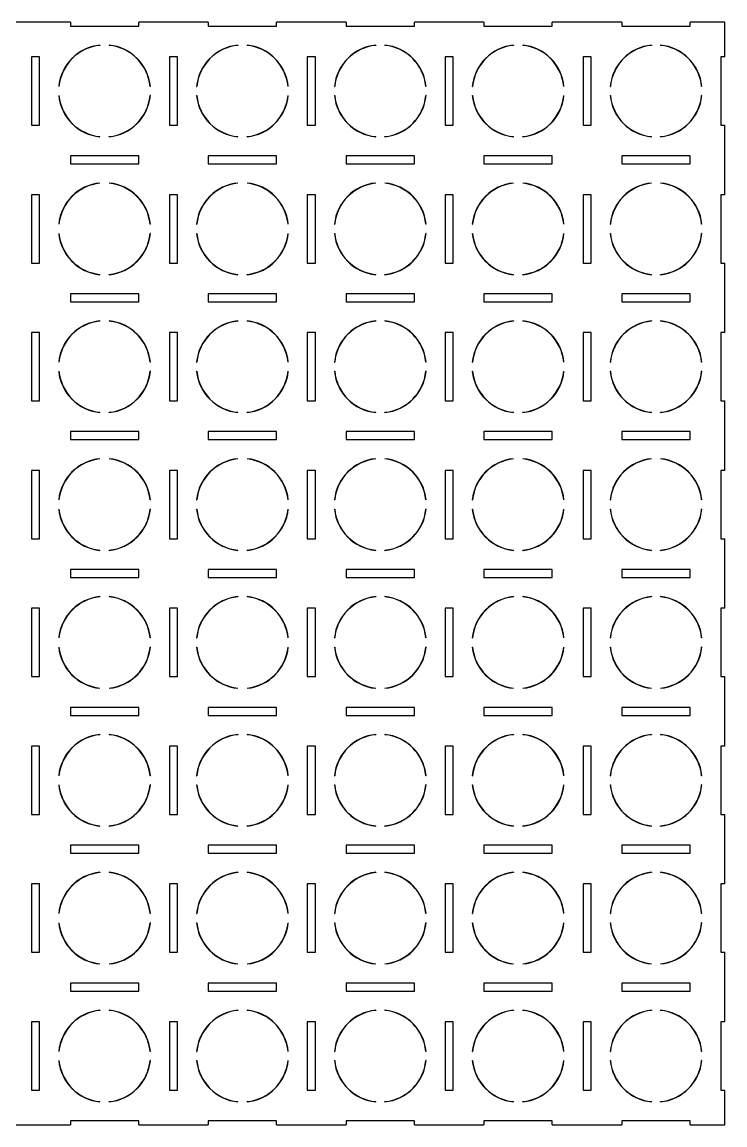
# Model space of a CAD drawing. Extents: x 0 to 300, y 0 to 240.
# Drawn here: x 147.1 to 300, y 0 to 240 of the extents above; entities that cross this region are included whole.
import ezdxf

# ---------------------------------------------------------------- set-up
doc = ezdxf.new("R2010")
doc.units = 0
doc.layers.add('Shape2DView', color=7, linetype='CONTINUOUS')

msp = doc.modelspace()

# ---------------------------------------------------------------- linework, layer by layer
at = {"layer": 'Shape2DView'}
for p, q in [((157.562, 240), (142.437, 240)), ((157.562, 240), (157.562, 239.125)), ((187.562, 240), (172.437, 240)), ((172.437, 239.125), (172.437, 240)), ((187.562, 240), (187.562, 239.125)), ((217.562, 240), (202.437, 240)), ((202.437, 239.125), (202.437, 240)), ((217.562, 240), (217.562, 239.125)), ((247.562, 240), (232.437, 240)), ((232.437, 239.125), (232.437, 240)), ((247.562, 240), (247.562, 239.125)), ((277.562, 240), (262.437, 240)), ((262.437, 239.125), (262.437, 240)), ((277.562, 240), (277.562, 239.125)), ((300, 240), (292.437, 240)), ((292.437, 239.125), (292.437, 240)), ((300, 232.438), (300, 240)), ((157.562, 239.125), (172.437, 239.125)), ((187.562, 239.125), (202.437, 239.125)), ((217.562, 239.125), (232.437, 239.125)), ((247.563, 239.125), (262.437, 239.125)), ((277.562, 239.125), (292.437, 239.125)), ((164, 234.975), (164, 234.925)), ((166, 234.975), (166, 234.925)), ((194, 234.975), (194, 234.925)), ((196, 234.975), (196, 234.925)), ((224, 234.975), (224, 234.925)), ((226, 234.975), (226, 234.925)), ((254, 234.975), (254, 234.925)), ((256, 234.975), (256, 234.925)), ((284, 234.975), (284, 234.925)), ((286, 234.975), (286, 234.925)), ((150.875, 232.438), (149.125, 232.438)), ((149.125, 232.438), (149.125, 217.563)), ((150.875, 217.562), (150.875, 232.437)), ((180.875, 232.438), (179.125, 232.438)), ((179.125, 232.438), (179.125, 217.563)), ((180.875, 217.562), (180.875, 232.437)), ((210.875, 232.438), (209.125, 232.438)), ((209.125, 232.438), (209.125, 217.563)), ((210.875, 217.562), (210.875, 232.437)), ((240.875, 232.438), (239.125, 232.438)), ((239.125, 232.438), (239.125, 217.563)), ((240.875, 217.562), (240.875, 232.437)), ((270.875, 232.438), (269.125, 232.438)), ((269.125, 232.438), (269.125, 217.563)), ((270.875, 217.562), (270.875, 232.437)), ((299.125, 232.438), (299.125, 217.563)), ((300, 232.438), (299.125, 232.438)), ((155.025, 226), (155.075, 226)), ((174.975, 226), (174.925, 226)), ((185.025, 226), (185.075, 226)), ((204.975, 226), (204.925, 226)), ((215.025, 226), (215.075, 226)), ((234.975, 226), (234.925, 226)), ((245.025, 226), (245.075, 226)), ((264.975, 226), (264.925, 226)), ((275.025, 226), (275.075, 226)), ((294.975, 226), (294.925, 226)), ((155.025, 224), (155.075, 224)), ((174.975, 224), (174.925, 224)), ((185.025, 224), (185.075, 224)), ((204.975, 224), (204.925, 224)), ((215.025, 224), (215.075, 224)), ((234.975, 224), (234.925, 224)), ((245.025, 224), (245.075, 224)), ((264.975, 224), (264.925, 224)), ((275.025, 224), (275.075, 224)), ((294.975, 224), (294.925, 224)), ((149.125, 217.562), (150.875, 217.562)), ((179.125, 217.562), (180.875, 217.562)), ((209.125, 217.562), (210.875, 217.562)), ((239.125, 217.562), (240.875, 217.562)), ((269.125, 217.562), (270.875, 217.562)), ((299.125, 217.563), (300, 217.563)), ((300, 202.438), (300, 217.563)), ((164, 215.025), (164, 215.075)), ((166, 215.025), (166, 215.075)), ((194, 215.025), (194, 215.075)), ((196, 215.025), (196, 215.075)), ((224, 215.025), (224, 215.075)), ((226, 215.025), (226, 215.075)), ((254, 215.025), (254, 215.075)), ((256, 215.025), (256, 215.075)), ((284, 215.025), (284, 215.075)), ((286, 215.025), (286, 215.075)), ((157.562, 210.875), (157.562, 209.125)), ((157.562, 209.125), (172.437, 209.125)), ((172.438, 210.875), (157.563, 210.875)), ((172.438, 209.125), (172.438, 210.875)), ((187.562, 210.875), (187.562, 209.125)), ((187.562, 209.125), (202.437, 209.125)), ((202.438, 210.875), (187.563, 210.875)), ((202.438, 209.125), (202.438, 210.875)), ((217.562, 210.875), (217.562, 209.125)), ((217.562, 209.125), (232.437, 209.125)), ((232.438, 210.875), (217.563, 210.875)), ((232.438, 209.125), (232.438, 210.875)), ((247.562, 210.875), (247.562, 209.125)), ((262.438, 210.875), (247.563, 210.875)), ((247.563, 209.125), (262.437, 209.125)), ((262.438, 209.125), (262.438, 210.875)), ((277.562, 210.875), (277.562, 209.125)), ((277.562, 209.125), (292.437, 209.125)), ((292.438, 210.875), (277.563, 210.875)), ((292.438, 209.125), (292.438, 210.875)), ((164, 204.975), (164, 204.925)), ((166, 204.975), (166, 204.925)), ((194, 204.975), (194, 204.925)), ((196, 204.975), (196, 204.925)), ((224, 204.975), (224, 204.925)), ((226, 204.975), (226, 204.925)), ((254, 204.975), (254, 204.925)), ((256, 204.975), (256, 204.925)), ((284, 204.975), (284, 204.925)), ((286, 204.975), (286, 204.925)), ((150.875, 202.438), (149.125, 202.438)), ((149.125, 202.438), (149.125, 187.563)), ((150.875, 187.562), (150.875, 202.437)), ((180.875, 202.438), (179.125, 202.438)), ((179.125, 202.438), (179.125, 187.563)), ((180.875, 187.562), (180.875, 202.437)), ((210.875, 202.438), (209.125, 202.438)), ((209.125, 202.438), (209.125, 187.563)), ((210.875, 187.562), (210.875, 202.437)), ((240.875, 202.438), (239.125, 202.438)), ((239.125, 202.438), (239.125, 187.563)), ((240.875, 187.562), (240.875, 202.437)), ((270.875, 202.438), (269.125, 202.438)), ((269.125, 202.438), (269.125, 187.563)), ((270.875, 187.562), (270.875, 202.437)), ((299.125, 202.438), (299.125, 187.563)), ((300, 202.438), (299.125, 202.438)), ((155.025, 196), (155.075, 196)), ((174.975, 196), (174.925, 196)), ((185.025, 196), (185.075, 196)), ((204.975, 196), (204.925, 196)), ((215.025, 196), (215.075, 196)), ((234.975, 196), (234.925, 196)), ((245.025, 196), (245.075, 196)), ((264.975, 196), (264.925, 196)), ((275.025, 196), (275.075, 196)), ((294.975, 196), (294.925, 196)), ((155.025, 194), (155.075, 194)), ((174.975, 194), (174.925, 194)), ((185.025, 194), (185.075, 194)), ((204.975, 194), (204.925, 194)), ((215.025, 194), (215.075, 194)), ((234.975, 194), (234.925, 194)), ((245.025, 194), (245.075, 194)), ((264.975, 194), (264.925, 194)), ((275.025, 194), (275.075, 194)), ((294.975, 194), (294.925, 194)), ((149.125, 187.562), (150.875, 187.562)), ((179.125, 187.562), (180.875, 187.562)), ((209.125, 187.562), (210.875, 187.562)), ((239.125, 187.562), (240.875, 187.562)), ((269.125, 187.562), (270.875, 187.562)), ((299.125, 187.563), (300, 187.563)), ((300, 172.438), (300, 187.563)), ((164, 185.025), (164, 185.075)), ((166, 185.025), (166, 185.075)), ((194, 185.025), (194, 185.075)), ((196, 185.025), (196, 185.075)), ((224, 185.025), (224, 185.075)), ((226, 185.025), (226, 185.075)), ((254, 185.025), (254, 185.075)), ((256, 185.025), (256, 185.075)), ((284, 185.025), (284, 185.075)), ((286, 185.025), (286, 185.075)), ((157.562, 180.875), (157.562, 179.125)), ((172.438, 180.875), (157.563, 180.875)), ((172.438, 179.125), (172.438, 180.875)), ((187.562, 180.875), (187.562, 179.125)), ((202.438, 180.875), (187.563, 180.875)), ((202.438, 179.125), (202.438, 180.875)), ((217.562, 180.875), (217.562, 179.125)), ((232.438, 180.875), (217.563, 180.875)), ((232.438, 179.125), (232.438, 180.875)), ((247.562, 180.875), (247.562, 179.125)), ((262.438, 180.875), (247.563, 180.875)), ((262.438, 179.125), (262.438, 180.875)), ((277.562, 180.875), (277.562, 179.125)), ((292.438, 180.875), (277.563, 180.875)), ((292.438, 179.125), (292.438, 180.875)), ((157.562, 179.125), (172.437, 179.125)), ((187.562, 179.125), (202.437, 179.125)), ((217.562, 179.125), (232.437, 179.125)), ((247.563, 179.125), (262.437, 179.125)), ((277.562, 179.125), (292.437, 179.125)), ((164, 174.975), (164, 174.925)), ((166, 174.975), (166, 174.925)), ((194, 174.975), (194, 174.925)), ((196, 174.975), (196, 174.925)), ((224, 174.975), (224, 174.925)), ((226, 174.975), (226, 174.925)), ((254, 174.975), (254, 174.925)), ((256, 174.975), (256, 174.925)), ((284, 174.975), (284, 174.925)), ((286, 174.975), (286, 174.925)), ((150.875, 172.438), (149.125, 172.438)), ((149.125, 172.438), (149.125, 157.563)), ((150.875, 157.562), (150.875, 172.437)), ((180.875, 172.438), (179.125, 172.438)), ((179.125, 172.438), (179.125, 157.563)), ((180.875, 157.562), (180.875, 172.437)), ((210.875, 172.438), (209.125, 172.438)), ((209.125, 172.438), (209.125, 157.563)), ((210.875, 157.562), (210.875, 172.437)), ((240.875, 172.438), (239.125, 172.438)), ((239.125, 172.438), (239.125, 157.563)), ((240.875, 157.562), (240.875, 172.437)), ((270.875, 172.438), (269.125, 172.438)), ((269.125, 172.438), (269.125, 157.563)), ((270.875, 157.562), (270.875, 172.437)), ((299.125, 172.438), (299.125, 157.563)), ((300, 172.438), (299.125, 172.438)), ((155.025, 166), (155.075, 166)), ((174.975, 166), (174.925, 166)), ((185.025, 166), (185.075, 166)), ((204.975, 166), (204.925, 166)), ((215.025, 166), (215.075, 166)), ((234.975, 166), (234.925, 166)), ((245.025, 166), (245.075, 166)), ((264.975, 166), (264.925, 166)), ((275.025, 166), (275.075, 166)), ((294.975, 166), (294.925, 166)), ((155.025, 164), (155.075, 164)), ((174.975, 164), (174.925, 164)), ((185.025, 164), (185.075, 164)), ((204.975, 164), (204.925, 164)), ((215.025, 164), (215.075, 164)), ((234.975, 164), (234.925, 164)), ((245.025, 164), (245.075, 164)), ((264.975, 164), (264.925, 164)), ((275.025, 164), (275.075, 164)), ((294.975, 164), (294.925, 164)), ((149.125, 157.562), (150.875, 157.562)), ((179.125, 157.562), (180.875, 157.562)), ((209.125, 157.562), (210.875, 157.562)), ((239.125, 157.562), (240.875, 157.562)), ((269.125, 157.562), (270.875, 157.562)), ((299.125, 157.563), (300, 157.563)), ((300, 142.438), (300, 157.563)), ((164, 155.025), (164, 155.075)), ((166, 155.025), (166, 155.075)), ((194, 155.025), (194, 155.075)), ((196, 155.025), (196, 155.075)), ((224, 155.025), (224, 155.075)), ((226, 155.025), (226, 155.075)), ((254, 155.025), (254, 155.075)), ((256, 155.025), (256, 155.075)), ((284, 155.025), (284, 155.075)), ((286, 155.025), (286, 155.075)), ((157.562, 150.875), (157.562, 149.125)), ((157.562, 149.125), (172.437, 149.125)), ((172.438, 150.875), (157.563, 150.875)), ((172.438, 149.125), (172.438, 150.875)), ((187.562, 150.875), (187.562, 149.125)), ((187.562, 149.125), (202.437, 149.125)), ((202.438, 150.875), (187.563, 150.875)), ((202.438, 149.125), (202.438, 150.875)), ((217.562, 150.875), (217.562, 149.125)), ((217.562, 149.125), (232.437, 149.125)), ((232.438, 150.875), (217.563, 150.875)), ((232.438, 149.125), (232.438, 150.875)), ((247.562, 150.875), (247.562, 149.125)), ((262.438, 150.875), (247.563, 150.875)), ((247.563, 149.125), (262.437, 149.125)), ((262.438, 149.125), (262.438, 150.875)), ((277.562, 150.875), (277.562, 149.125)), ((277.562, 149.125), (292.437, 149.125)), ((292.438, 150.875), (277.563, 150.875)), ((292.438, 149.125), (292.438, 150.875)), ((164, 144.975), (164, 144.925)), ((166, 144.975), (166, 144.925)), ((194, 144.975), (194, 144.925)), ((196, 144.975), (196, 144.925)), ((224, 144.975), (224, 144.925)), ((226, 144.975), (226, 144.925)), ((254, 144.975), (254, 144.925)), ((256, 144.975), (256, 144.925)), ((284, 144.975), (284, 144.925)), ((286, 144.975), (286, 144.925)), ((150.875, 142.438), (149.125, 142.438)), ((149.125, 142.438), (149.125, 127.563)), ((150.875, 127.562), (150.875, 142.437)), ((180.875, 142.438), (179.125, 142.438)), ((179.125, 142.438), (179.125, 127.563)), ((180.875, 127.562), (180.875, 142.437)), ((210.875, 142.438), (209.125, 142.438)), ((209.125, 142.438), (209.125, 127.563)), ((210.875, 127.562), (210.875, 142.437)), ((240.875, 142.438), (239.125, 142.438)), ((239.125, 142.438), (239.125, 127.563)), ((240.875, 127.562), (240.875, 142.437)), ((270.875, 142.438), (269.125, 142.438)), ((269.125, 142.438), (269.125, 127.563)), ((270.875, 127.562), (270.875, 142.437)), ((299.125, 142.438), (299.125, 127.563)), ((300, 142.438), (299.125, 142.438)), ((155.025, 136), (155.075, 136)), ((174.975, 136), (174.925, 136)), ((185.025, 136), (185.075, 136)), ((204.975, 136), (204.925, 136)), ((215.025, 136), (215.075, 136)), ((234.975, 136), (234.925, 136)), ((245.025, 136), (245.075, 136)), ((264.975, 136), (264.925, 136)), ((275.025, 136), (275.075, 136)), ((294.975, 136), (294.925, 136)), ((155.025, 134), (155.075, 134)), ((174.975, 134), (174.925, 134)), ((185.025, 134), (185.075, 134)), ((204.975, 134), (204.925, 134)), ((215.025, 134), (215.075, 134)), ((234.975, 134), (234.925, 134)), ((245.025, 134), (245.075, 134)), ((264.975, 134), (264.925, 134)), ((275.025, 134), (275.075, 134)), ((294.975, 134), (294.925, 134)), ((149.125, 127.562), (150.875, 127.562)), ((179.125, 127.562), (180.875, 127.562)), ((209.125, 127.562), (210.875, 127.562)), ((239.125, 127.562), (240.875, 127.562)), ((269.125, 127.562), (270.875, 127.562)), ((299.125, 127.563), (300, 127.563)), ((300, 112.438), (300, 127.563)), ((164, 125.025), (164, 125.075)), ((166, 125.025), (166, 125.075)), ((194, 125.025), (194, 125.075)), ((196, 125.025), (196, 125.075)), ((224, 125.025), (224, 125.075)), ((226, 125.025), (226, 125.075)), ((254, 125.025), (254, 125.075)), ((256, 125.025), (256, 125.075)), ((284, 125.025), (284, 125.075)), ((286, 125.025), (286, 125.075)), ((157.562, 120.875), (157.562, 119.125)), ((172.438, 120.875), (157.563, 120.875)), ((172.438, 119.125), (172.438, 120.875)), ((187.562, 120.875), (187.562, 119.125)), ((202.438, 120.875), (187.563, 120.875)), ((202.438, 119.125), (202.438, 120.875)), ((217.562, 120.875), (217.562, 119.125)), ((232.438, 120.875), (217.563, 120.875)), ((232.438, 119.125), (232.438, 120.875)), ((247.562, 120.875), (247.562, 119.125)), ((262.438, 120.875), (247.563, 120.875)), ((262.438, 119.125), (262.438, 120.875)), ((277.562, 120.875), (277.562, 119.125)), ((292.438, 120.875), (277.563, 120.875)), ((292.438, 119.125), (292.438, 120.875)), ((157.562, 119.125), (172.437, 119.125)), ((187.562, 119.125), (202.437, 119.125)), ((217.562, 119.125), (232.437, 119.125)), ((247.563, 119.125), (262.437, 119.125)), ((277.562, 119.125), (292.437, 119.125)), ((164, 114.975), (164, 114.925)), ((166, 114.975), (166, 114.925)), ((194, 114.975), (194, 114.925)), ((196, 114.975), (196, 114.925)), ((224, 114.975), (224, 114.925)), ((226, 114.975), (226, 114.925)), ((254, 114.975), (254, 114.925)), ((256, 114.975), (256, 114.925)), ((284, 114.975), (284, 114.925)), ((286, 114.975), (286, 114.925)), ((150.875, 112.438), (149.125, 112.438)), ((149.125, 112.438), (149.125, 97.5625)), ((150.875, 97.5625), (150.875, 112.437)), ((180.875, 112.438), (179.125, 112.438)), ((179.125, 112.438), (179.125, 97.5625)), ((180.875, 97.5625), (180.875, 112.437)), ((210.875, 112.438), (209.125, 112.438)), ((209.125, 112.438), (209.125, 97.5625)), ((210.875, 97.5625), (210.875, 112.437)), ((240.875, 112.438), (239.125, 112.438)), ((239.125, 112.438), (239.125, 97.5625)), ((240.875, 97.5625), (240.875, 112.437)), ((270.875, 112.438), (269.125, 112.438)), ((269.125, 112.438), (269.125, 97.5625)), ((270.875, 97.5625), (270.875, 112.437)), ((299.125, 112.438), (299.125, 97.5625)), ((300, 112.438), (299.125, 112.438)), ((155.025, 106), (155.075, 106)), ((174.975, 106), (174.925, 106)), ((185.025, 106), (185.075, 106)), ((204.975, 106), (204.925, 106)), ((215.025, 106), (215.075, 106)), ((234.975, 106), (234.925, 106)), ((245.025, 106), (245.075, 106)), ((264.975, 106), (264.925, 106)), ((275.025, 106), (275.075, 106)), ((294.975, 106), (294.925, 106)), ((155.025, 104), (155.075, 104)), ((174.975, 104), (174.925, 104)), ((185.025, 104), (185.075, 104)), ((204.975, 104), (204.925, 104)), ((215.025, 104), (215.075, 104)), ((234.975, 104), (234.925, 104)), ((245.025, 104), (245.075, 104)), ((264.975, 104), (264.925, 104)), ((275.025, 104), (275.075, 104)), ((294.975, 104), (294.925, 104)), ((149.125, 97.5625), (150.875, 97.5625)), ((179.125, 97.5625), (180.875, 97.5625)), ((209.125, 97.5625), (210.875, 97.5625)), ((239.125, 97.5625), (240.875, 97.5625)), ((269.125, 97.5625), (270.875, 97.5625)), ((299.125, 97.5625), (300, 97.5625)), ((300, 82.4375), (300, 97.5625)), ((164, 95.025), (164, 95.0753)), ((166, 95.025), (166, 95.0753)), ((194, 95.025), (194, 95.0753)), ((196, 95.025), (196, 95.0753)), ((224, 95.025), (224, 95.0753)), ((226, 95.025), (226, 95.0753)), ((254, 95.025), (254, 95.0753)), ((256, 95.025), (256, 95.0753)), ((284, 95.025), (284, 95.0753)), ((286, 95.025), (286, 95.0753)), ((157.562, 90.875), (157.562, 89.125)), ((157.562, 89.125), (172.437, 89.125)), ((172.438, 90.875), (157.563, 90.875)), ((172.438, 89.125), (172.438, 90.875)), ((187.562, 90.875), (187.562, 89.125)), ((187.562, 89.125), (202.437, 89.125)), ((202.438, 90.875), (187.563, 90.875)), ((202.438, 89.125), (202.438, 90.875)), ((217.562, 90.875), (217.562, 89.125)), ((217.562, 89.125), (232.437, 89.125)), ((232.438, 90.875), (217.563, 90.875)), ((232.438, 89.125), (232.438, 90.875)), ((247.562, 90.875), (247.562, 89.125)), ((262.438, 90.875), (247.563, 90.875)), ((247.563, 89.125), (262.437, 89.125)), ((262.438, 89.125), (262.438, 90.875)), ((277.562, 90.875), (277.562, 89.125)), ((277.562, 89.125), (292.437, 89.125)), ((292.438, 90.875), (277.563, 90.875)), ((292.438, 89.125), (292.438, 90.875)), ((164, 84.975), (164, 84.9247)), ((166, 84.975), (166, 84.9247)), ((194, 84.975), (194, 84.9247)), ((196, 84.975), (196, 84.9247)), ((224, 84.975), (224, 84.9247)), ((226, 84.975), (226, 84.9247)), ((254, 84.975), (254, 84.9247)), ((256, 84.975), (256, 84.9247)), ((284, 84.975), (284, 84.9247)), ((286, 84.975), (286, 84.9247)), ((150.875, 82.4375), (149.125, 82.4375)), ((149.125, 82.4375), (149.125, 67.5625)), ((150.875, 67.5625), (150.875, 82.4375)), ((180.875, 82.4375), (179.125, 82.4375)), ((179.125, 82.4375), (179.125, 67.5625)), ((180.875, 67.5625), (180.875, 82.4375)), ((210.875, 82.4375), (209.125, 82.4375)), ((209.125, 82.4375), (209.125, 67.5625)), ((210.875, 67.5625), (210.875, 82.4375)), ((240.875, 82.4375), (239.125, 82.4375)), ((239.125, 82.4375), (239.125, 67.5625)), ((240.875, 67.5625), (240.875, 82.4375)), ((270.875, 82.4375), (269.125, 82.4375)), ((269.125, 82.4375), (269.125, 67.5625)), ((270.875, 67.5625), (270.875, 82.4375)), ((299.125, 82.4375), (299.125, 67.5625)), ((300, 82.4375), (299.125, 82.4375)), ((155.025, 76), (155.075, 76)), ((174.975, 76), (174.925, 76)), ((185.025, 76), (185.075, 76)), ((204.975, 76), (204.925, 76)), ((215.025, 76), (215.075, 76)), ((234.975, 76), (234.925, 76)), ((245.025, 76), (245.075, 76)), ((264.975, 76), (264.925, 76)), ((275.025, 76), (275.075, 76)), ((294.975, 76), (294.925, 76)), ((155.025, 74), (155.075, 74)), ((174.975, 74), (174.925, 74)), ((185.025, 74), (185.075, 74)), ((204.975, 74), (204.925, 74)), ((215.025, 74), (215.075, 74)), ((234.975, 74), (234.925, 74)), ((245.025, 74), (245.075, 74)), ((264.975, 74), (264.925, 74)), ((275.025, 74), (275.075, 74)), ((294.975, 74), (294.925, 74)), ((149.125, 67.5625), (150.875, 67.5625)), ((179.125, 67.5625), (180.875, 67.5625)), ((209.125, 67.5625), (210.875, 67.5625)), ((239.125, 67.5625), (240.875, 67.5625)), ((269.125, 67.5625), (270.875, 67.5625)), ((299.125, 67.5625), (300, 67.5625)), ((300, 52.4375), (300, 67.5625)), ((164, 65.025), (164, 65.0753)), ((166, 65.025), (166, 65.0753)), ((194, 65.025), (194, 65.0753)), ((196, 65.025), (196, 65.0753)), ((224, 65.025), (224, 65.0753)), ((226, 65.025), (226, 65.0753)), ((254, 65.025), (254, 65.0753)), ((256, 65.025), (256, 65.0753)), ((284, 65.025), (284, 65.0753)), ((286, 65.025), (286, 65.0753)), ((157.562, 60.875), (157.562, 59.125)), ((172.438, 60.875), (157.563, 60.875)), ((172.438, 59.125), (172.438, 60.875)), ((187.562, 60.875), (187.562, 59.125)), ((202.438, 60.875), (187.563, 60.875)), ((202.438, 59.125), (202.438, 60.875)), ((217.562, 60.875), (217.562, 59.125)), ((232.438, 60.875), (217.563, 60.875)), ((232.438, 59.125), (232.438, 60.875)), ((247.562, 60.875), (247.562, 59.125)), ((262.438, 60.875), (247.563, 60.875)), ((262.438, 59.125), (262.438, 60.875)), ((277.562, 60.875), (277.562, 59.125)), ((292.438, 60.875), (277.563, 60.875)), ((292.438, 59.125), (292.438, 60.875)), ((157.562, 59.125), (172.437, 59.125)), ((187.562, 59.125), (202.437, 59.125)), ((217.562, 59.125), (232.437, 59.125)), ((247.563, 59.125), (262.437, 59.125)), ((277.562, 59.125), (292.437, 59.125)), ((164, 54.975), (164, 54.9247)), ((166, 54.975), (166, 54.9247)), ((194, 54.975), (194, 54.9247)), ((196, 54.975), (196, 54.9247)), ((224, 54.975), (224, 54.9247)), ((226, 54.975), (226, 54.9247)), ((254, 54.975), (254, 54.9247)), ((256, 54.975), (256, 54.9247)), ((284, 54.975), (284, 54.9247)), ((286, 54.975), (286, 54.9247)), ((150.875, 52.4375), (149.125, 52.4375)), ((149.125, 52.4375), (149.125, 37.5625)), ((150.875, 37.5625), (150.875, 52.4375)), ((180.875, 52.4375), (179.125, 52.4375)), ((179.125, 52.4375), (179.125, 37.5625)), ((180.875, 37.5625), (180.875, 52.4375)), ((210.875, 52.4375), (209.125, 52.4375)), ((209.125, 52.4375), (209.125, 37.5625)), ((210.875, 37.5625), (210.875, 52.4375)), ((240.875, 52.4375), (239.125, 52.4375)), ((239.125, 52.4375), (239.125, 37.5625)), ((240.875, 37.5625), (240.875, 52.4375)), ((270.875, 52.4375), (269.125, 52.4375)), ((269.125, 52.4375), (269.125, 37.5625)), ((270.875, 37.5625), (270.875, 52.4375)), ((299.125, 52.4375), (299.125, 37.5625)), ((300, 52.4375), (299.125, 52.4375)), ((155.025, 46), (155.075, 46)), ((174.975, 46), (174.925, 46)), ((185.025, 46), (185.075, 46)), ((204.975, 46), (204.925, 46)), ((215.025, 46), (215.075, 46)), ((234.975, 46), (234.925, 46)), ((245.025, 46), (245.075, 46)), ((264.975, 46), (264.925, 46)), ((275.025, 46), (275.075, 46)), ((294.975, 46), (294.925, 46)), ((155.025, 44), (155.075, 44)), ((174.975, 44), (174.925, 44)), ((185.025, 44), (185.075, 44)), ((204.975, 44), (204.925, 44)), ((215.025, 44), (215.075, 44)), ((234.975, 44), (234.925, 44)), ((245.025, 44), (245.075, 44)), ((264.975, 44), (264.925, 44)), ((275.025, 44), (275.075, 44)), ((294.975, 44), (294.925, 44)), ((149.125, 37.5625), (150.875, 37.5625)), ((179.125, 37.5625), (180.875, 37.5625)), ((209.125, 37.5625), (210.875, 37.5625)), ((239.125, 37.5625), (240.875, 37.5625)), ((269.125, 37.5625), (270.875, 37.5625)), ((299.125, 37.5625), (300, 37.5625)), ((300, 22.4375), (300, 37.5625)), ((164, 35.025), (164, 35.0753)), ((166, 35.025), (166, 35.0753)), ((194, 35.025), (194, 35.0753)), ((196, 35.025), (196, 35.0753)), ((224, 35.025), (224, 35.0753)), ((226, 35.025), (226, 35.0753)), ((254, 35.025), (254, 35.0753)), ((256, 35.025), (256, 35.0753)), ((284, 35.025), (284, 35.0753)), ((286, 35.025), (286, 35.0753)), ((157.562, 30.875), (157.562, 29.125)), ((157.562, 29.125), (172.437, 29.125)), ((172.438, 30.875), (157.563, 30.875)), ((172.438, 29.125), (172.438, 30.875)), ((187.562, 30.875), (187.562, 29.125)), ((187.562, 29.125), (202.437, 29.125)), ((202.438, 30.875), (187.563, 30.875)), ((202.438, 29.125), (202.438, 30.875)), ((217.562, 30.875), (217.562, 29.125)), ((217.562, 29.125), (232.437, 29.125)), ((232.438, 30.875), (217.563, 30.875)), ((232.438, 29.125), (232.438, 30.875)), ((247.562, 30.875), (247.562, 29.125)), ((262.438, 30.875), (247.563, 30.875)), ((247.563, 29.125), (262.437, 29.125)), ((262.438, 29.125), (262.438, 30.875)), ((277.562, 30.875), (277.562, 29.125)), ((277.562, 29.125), (292.437, 29.125)), ((292.438, 30.875), (277.563, 30.875)), ((292.438, 29.125), (292.438, 30.875)), ((164, 24.975), (164, 24.9247)), ((166, 24.975), (166, 24.9247)), ((194, 24.975), (194, 24.9247)), ((196, 24.975), (196, 24.9247)), ((224, 24.975), (224, 24.9247)), ((226, 24.975), (226, 24.9247)), ((254, 24.975), (254, 24.9247)), ((256, 24.975), (256, 24.9247)), ((284, 24.975), (284, 24.9247)), ((286, 24.975), (286, 24.9247)), ((150.875, 22.4375), (149.125, 22.4375)), ((149.125, 22.4375), (149.125, 7.5625)), ((150.875, 7.5625), (150.875, 22.4375)), ((180.875, 22.4375), (179.125, 22.4375)), ((179.125, 22.4375), (179.125, 7.5625)), ((180.875, 7.5625), (180.875, 22.4375)), ((210.875, 22.4375), (209.125, 22.4375)), ((209.125, 22.4375), (209.125, 7.5625)), ((210.875, 7.5625), (210.875, 22.4375)), ((240.875, 22.4375), (239.125, 22.4375)), ((239.125, 22.4375), (239.125, 7.5625)), ((240.875, 7.5625), (240.875, 22.4375)), ((270.875, 22.4375), (269.125, 22.4375)), ((269.125, 22.4375), (269.125, 7.5625)), ((270.875, 7.5625), (270.875, 22.4375)), ((300, 22.4375), (299.125, 22.4375)), ((299.125, 22.4375), (299.125, 7.5625)), ((155.025, 16), (155.075, 16)), ((174.975, 16), (174.925, 16)), ((185.025, 16), (185.075, 16)), ((204.975, 16), (204.925, 16)), ((215.025, 16), (215.075, 16)), ((234.975, 16), (234.925, 16)), ((245.025, 16), (245.075, 16)), ((264.975, 16), (264.925, 16)), ((275.025, 16), (275.075, 16)), ((294.975, 16), (294.925, 16)), ((155.025, 14), (155.075, 14)), ((174.975, 14), (174.925, 14)), ((185.025, 14), (185.075, 14)), ((204.975, 14), (204.925, 14)), ((215.025, 14), (215.075, 14)), ((234.975, 14), (234.925, 14)), ((245.025, 14), (245.075, 14)), ((264.975, 14), (264.925, 14)), ((275.025, 14), (275.075, 14)), ((294.975, 14), (294.925, 14)), ((149.125, 7.5625), (150.875, 7.5625)), ((179.125, 7.5625), (180.875, 7.5625)), ((209.125, 7.5625), (210.875, 7.5625)), ((239.125, 7.5625), (240.875, 7.5625)), ((269.125, 7.5625), (270.875, 7.5625)), ((299.125, 7.5625), (300, 7.5625)), ((300, 0), (300, 7.5625)), ((164, 5.025), (164, 5.0752)), ((166, 5.025), (166, 5.0752)), ((194, 5.025), (194, 5.0752)), ((196, 5.025), (196, 5.0752)), ((224, 5.025), (224, 5.0752)), ((226, 5.025), (226, 5.0752)), ((254, 5.025), (254, 5.0752)), ((256, 5.025), (256, 5.0752)), ((284, 5.025), (284, 5.0752)), ((286, 5.025), (286, 5.0752)), ((142.438, 0), (157.563, 0)), ((172.438, 0.875), (157.563, 0.875)), ((157.563, 0.875), (157.563, 0)), ((172.438, 0), (172.438, 0.875)), ((172.438, 0), (187.563, 0)), ((202.438, 0.875), (187.563, 0.875)), ((187.563, 0.875), (187.563, 0)), ((202.438, 0), (202.438, 0.875)), ((202.438, 0), (217.563, 0)), ((232.438, 0.875), (217.563, 0.875)), ((217.563, 0.875), (217.563, 0)), ((232.438, 0), (232.438, 0.875)), ((232.438, 0), (247.563, 0)), ((262.438, 0.875), (247.563, 0.875)), ((247.563, 0.875), (247.563, 0)), ((262.438, 0), (262.438, 0.875)), ((262.438, 0), (277.563, 0)), ((292.438, 0.875), (277.563, 0.875)), ((277.563, 0.875), (277.563, 0)), ((292.438, 0), (292.438, 0.875)), ((292.438, 0), (300, 0))]:
    msp.add_line(p, q, dxfattribs=at)
for centre, radius, start, end in [((165, 225), 10.025, 95.7248, 174.275), ((165, 225), 9.975, 95.7536, 174.246), ((165, 225), 10.025, 5.72481, 84.2752), ((165, 225), 9.975, 5.7536, 84.2464), ((195, 225), 10.025, 95.7248, 174.275), ((195, 225), 9.975, 95.7536, 174.246), ((195, 225), 10.025, 5.72481, 84.2752), ((195, 225), 9.975, 5.7536, 84.2464), ((225, 225), 10.025, 95.7248, 174.275), ((225, 225), 9.975, 95.7536, 174.246), ((225, 225), 10.025, 5.72481, 84.2752), ((225, 225), 9.975, 5.7536, 84.2464), ((255, 225), 10.025, 95.7248, 174.275), ((255, 225), 9.975, 95.7536, 174.246), ((255, 225), 10.025, 5.72481, 84.2752), ((255, 225), 9.975, 5.7536, 84.2464), ((285, 225), 10.025, 95.7248, 174.275), ((285, 225), 9.975, 95.7536, 174.246), ((285, 225), 10.025, 5.72481, 84.2752), ((285, 225), 9.975, 5.7536, 84.2464), ((165, 225), 10.025, -174.275, -95.7248), ((165, 225), 9.975, -174.246, -95.7536), ((165, 225), 9.975, -84.2464, -5.7536), ((165, 225), 10.025, -84.2752, -5.72481), ((195, 225), 10.025, -174.275, -95.7248), ((195, 225), 9.975, -174.246, -95.7536), ((195, 225), 9.975, -84.2464, -5.7536), ((195, 225), 10.025, -84.2752, -5.72481), ((225, 225), 10.025, -174.275, -95.7248), ((225, 225), 9.975, -174.246, -95.7536), ((225, 225), 9.975, -84.2464, -5.7536), ((225, 225), 10.025, -84.2752, -5.72481), ((255, 225), 10.025, -174.275, -95.7248), ((255, 225), 9.975, -174.246, -95.7536), ((255, 225), 9.975, -84.2464, -5.7536), ((255, 225), 10.025, -84.2752, -5.72481), ((285, 225), 10.025, -174.275, -95.7248), ((285, 225), 9.975, -174.246, -95.7536), ((285, 225), 9.975, -84.2464, -5.7536), ((285, 225), 10.025, -84.2752, -5.72481), ((165, 195), 10.025, 95.7248, 174.275), ((165, 195), 9.975, 95.7536, 174.246), ((165, 195), 10.025, 5.72481, 84.2752), ((165, 195), 9.975, 5.7536, 84.2464), ((195, 195), 10.025, 95.7248, 174.275), ((195, 195), 9.975, 95.7536, 174.246), ((195, 195), 10.025, 5.72481, 84.2752), ((195, 195), 9.975, 5.7536, 84.2464), ((225, 195), 10.025, 95.7248, 174.275), ((225, 195), 9.975, 95.7536, 174.246), ((225, 195), 10.025, 5.72481, 84.2752), ((225, 195), 9.975, 5.7536, 84.2464), ((255, 195), 10.025, 95.7248, 174.275), ((255, 195), 9.975, 95.7536, 174.246), ((255, 195), 10.025, 5.72481, 84.2752), ((255, 195), 9.975, 5.7536, 84.2464), ((285, 195), 10.025, 95.7248, 174.275), ((285, 195), 9.975, 95.7536, 174.246), ((285, 195), 10.025, 5.72481, 84.2752), ((285, 195), 9.975, 5.7536, 84.2464), ((165, 195), 10.025, -174.275, -95.7248), ((165, 195), 9.975, -174.246, -95.7536), ((165, 195), 9.975, -84.2464, -5.7536), ((165, 195), 10.025, -84.2752, -5.72481), ((195, 195), 10.025, -174.275, -95.7248), ((195, 195), 9.975, -174.246, -95.7536), ((195, 195), 9.975, -84.2464, -5.7536), ((195, 195), 10.025, -84.2752, -5.72481), ((225, 195), 10.025, -174.275, -95.7248), ((225, 195), 9.975, -174.246, -95.7536), ((225, 195), 9.975, -84.2464, -5.7536), ((225, 195), 10.025, -84.2752, -5.72481), ((255, 195), 10.025, -174.275, -95.7248), ((255, 195), 9.975, -174.246, -95.7536), ((255, 195), 9.975, -84.2464, -5.7536), ((255, 195), 10.025, -84.2752, -5.72481), ((285, 195), 10.025, -174.275, -95.7248), ((285, 195), 9.975, -174.246, -95.7536), ((285, 195), 9.975, -84.2464, -5.7536), ((285, 195), 10.025, -84.2752, -5.72481), ((165, 165), 10.025, 95.7248, 174.275), ((165, 165), 9.975, 95.7536, 174.246), ((165, 165), 10.025, 5.72481, 84.2752), ((165, 165), 9.975, 5.7536, 84.2464), ((195, 165), 10.025, 95.7248, 174.275), ((195, 165), 9.975, 95.7536, 174.246), ((195, 165), 10.025, 5.72481, 84.2752), ((195, 165), 9.975, 5.7536, 84.2464), ((225, 165), 10.025, 95.7248, 174.275), ((225, 165), 9.975, 95.7536, 174.246), ((225, 165), 10.025, 5.72481, 84.2752), ((225, 165), 9.975, 5.7536, 84.2464), ((255, 165), 10.025, 95.7248, 174.275), ((255, 165), 9.975, 95.7536, 174.246), ((255, 165), 10.025, 5.72481, 84.2752), ((255, 165), 9.975, 5.7536, 84.2464), ((285, 165), 10.025, 95.7248, 174.275), ((285, 165), 9.975, 95.7536, 174.246), ((285, 165), 10.025, 5.72481, 84.2752), ((285, 165), 9.975, 5.7536, 84.2464), ((165, 165), 10.025, -174.275, -95.7248), ((165, 165), 9.975, -174.246, -95.7536), ((165, 165), 9.975, -84.2464, -5.7536), ((165, 165), 10.025, -84.2752, -5.72481), ((195, 165), 10.025, -174.275, -95.7248), ((195, 165), 9.975, -174.246, -95.7536), ((195, 165), 9.975, -84.2464, -5.7536), ((195, 165), 10.025, -84.2752, -5.72481), ((225, 165), 10.025, -174.275, -95.7248), ((225, 165), 9.975, -174.246, -95.7536), ((225, 165), 9.975, -84.2464, -5.7536), ((225, 165), 10.025, -84.2752, -5.72481), ((255, 165), 10.025, -174.275, -95.7248), ((255, 165), 9.975, -174.246, -95.7536), ((255, 165), 9.975, -84.2464, -5.7536), ((255, 165), 10.025, -84.2752, -5.72481), ((285, 165), 10.025, -174.275, -95.7248), ((285, 165), 9.975, -174.246, -95.7536), ((285, 165), 9.975, -84.2464, -5.7536), ((285, 165), 10.025, -84.2752, -5.72481), ((165, 135), 10.025, 95.7248, 174.275), ((165, 135), 9.975, 95.7536, 174.246), ((165, 135), 10.025, 5.72481, 84.2752), ((165, 135), 9.975, 5.7536, 84.2464), ((195, 135), 10.025, 95.7248, 174.275), ((195, 135), 9.975, 95.7536, 174.246), ((195, 135), 10.025, 5.72481, 84.2752), ((195, 135), 9.975, 5.7536, 84.2464), ((225, 135), 10.025, 95.7248, 174.275), ((225, 135), 9.975, 95.7536, 174.246), ((225, 135), 10.025, 5.72481, 84.2752), ((225, 135), 9.975, 5.7536, 84.2464), ((255, 135), 10.025, 95.7248, 174.275), ((255, 135), 9.975, 95.7536, 174.246), ((255, 135), 10.025, 5.72481, 84.2752), ((255, 135), 9.975, 5.7536, 84.2464), ((285, 135), 10.025, 95.7248, 174.275), ((285, 135), 9.975, 95.7536, 174.246), ((285, 135), 10.025, 5.72481, 84.2752), ((285, 135), 9.975, 5.7536, 84.2464), ((165, 135), 10.025, -174.275, -95.7248), ((165, 135), 9.975, -174.246, -95.7536), ((165, 135), 9.975, -84.2464, -5.7536), ((165, 135), 10.025, -84.2752, -5.72481), ((195, 135), 10.025, -174.275, -95.7248), ((195, 135), 9.975, -174.246, -95.7536), ((195, 135), 9.975, -84.2464, -5.7536), ((195, 135), 10.025, -84.2752, -5.72481), ((225, 135), 10.025, -174.275, -95.7248), ((225, 135), 9.975, -174.246, -95.7536), ((225, 135), 9.975, -84.2464, -5.7536), ((225, 135), 10.025, -84.2752, -5.72481), ((255, 135), 10.025, -174.275, -95.7248), ((255, 135), 9.975, -174.246, -95.7536), ((255, 135), 9.975, -84.2464, -5.7536), ((255, 135), 10.025, -84.2752, -5.72481), ((285, 135), 10.025, -174.275, -95.7248), ((285, 135), 9.975, -174.246, -95.7536), ((285, 135), 9.975, -84.2464, -5.7536), ((285, 135), 10.025, -84.2752, -5.72481), ((165, 105), 10.025, 95.7248, 174.275), ((165, 105), 9.975, 95.7536, 174.246), ((165, 105), 10.025, 5.72481, 84.2752), ((165, 105), 9.975, 5.7536, 84.2464), ((195, 105), 10.025, 95.7248, 174.275), ((195, 105), 9.975, 95.7536, 174.246), ((195, 105), 10.025, 5.72481, 84.2752), ((195, 105), 9.975, 5.7536, 84.2464), ((225, 105), 10.025, 95.7248, 174.275), ((225, 105), 9.975, 95.7536, 174.246), ((225, 105), 10.025, 5.72481, 84.2752), ((225, 105), 9.975, 5.7536, 84.2464), ((255, 105), 10.025, 95.7248, 174.275), ((255, 105), 9.975, 95.7536, 174.246), ((255, 105), 10.025, 5.72481, 84.2752), ((255, 105), 9.975, 5.7536, 84.2464), ((285, 105), 10.025, 95.7248, 174.275), ((285, 105), 9.975, 95.7536, 174.246), ((285, 105), 10.025, 5.72481, 84.2752), ((285, 105), 9.975, 5.7536, 84.2464), ((165, 105), 10.025, -174.275, -95.7248), ((165, 105), 9.975, -174.246, -95.7536), ((165, 105), 9.975, -84.2464, -5.7536), ((165, 105), 10.025, -84.2752, -5.72481), ((195, 105), 10.025, -174.275, -95.7248), ((195, 105), 9.975, -174.246, -95.7536), ((195, 105), 9.975, -84.2464, -5.7536), ((195, 105), 10.025, -84.2752, -5.72481), ((225, 105), 10.025, -174.275, -95.7248), ((225, 105), 9.975, -174.246, -95.7536), ((225, 105), 9.975, -84.2464, -5.7536), ((225, 105), 10.025, -84.2752, -5.72481), ((255, 105), 10.025, -174.275, -95.7248), ((255, 105), 9.975, -174.246, -95.7536), ((255, 105), 9.975, -84.2464, -5.7536), ((255, 105), 10.025, -84.2752, -5.72481), ((285, 105), 10.025, -174.275, -95.7248), ((285, 105), 9.975, -174.246, -95.7536), ((285, 105), 9.975, -84.2464, -5.7536), ((285, 105), 10.025, -84.2752, -5.72481), ((165, 75), 10.025, 95.7248, 174.275), ((165, 75), 9.975, 95.7536, 174.246), ((165, 75), 10.025, 5.72481, 84.2752), ((165, 75), 9.975, 5.7536, 84.2464), ((195, 75), 10.025, 95.7248, 174.275), ((195, 75), 9.975, 95.7536, 174.246), ((195, 75), 10.025, 5.72481, 84.2752), ((195, 75), 9.975, 5.7536, 84.2464), ((225, 75), 10.025, 95.7248, 174.275), ((225, 75), 9.975, 95.7536, 174.246), ((225, 75), 10.025, 5.72481, 84.2752), ((225, 75), 9.975, 5.7536, 84.2464), ((255, 75), 10.025, 95.7248, 174.275), ((255, 75), 9.975, 95.7536, 174.246), ((255, 75), 10.025, 5.72481, 84.2752), ((255, 75), 9.975, 5.7536, 84.2464), ((285, 75), 10.025, 95.7248, 174.275), ((285, 75), 9.975, 95.7536, 174.246), ((285, 75), 10.025, 5.72481, 84.2752), ((285, 75), 9.975, 5.7536, 84.2464), ((165, 75), 10.025, -174.275, -95.7248), ((165, 75), 9.975, -174.246, -95.7536), ((165, 75), 9.975, -84.2464, -5.7536), ((165, 75), 10.025, -84.2752, -5.72481), ((195, 75), 10.025, -174.275, -95.7248), ((195, 75), 9.975, -174.246, -95.7536), ((195, 75), 9.975, -84.2464, -5.7536), ((195, 75), 10.025, -84.2752, -5.72481), ((225, 75), 10.025, -174.275, -95.7248), ((225, 75), 9.975, -174.246, -95.7536), ((225, 75), 9.975, -84.2464, -5.7536), ((225, 75), 10.025, -84.2752, -5.72481), ((255, 75), 10.025, -174.275, -95.7248), ((255, 75), 9.975, -174.246, -95.7536), ((255, 75), 9.975, -84.2464, -5.7536), ((255, 75), 10.025, -84.2752, -5.72481), ((285, 75), 10.025, -174.275, -95.7248), ((285, 75), 9.975, -174.246, -95.7536), ((285, 75), 9.975, -84.2464, -5.7536), ((285, 75), 10.025, -84.2752, -5.72481), ((165, 45), 10.025, 95.7248, 174.275), ((165, 45), 9.975, 95.7536, 174.246), ((165, 45), 10.025, 5.72481, 84.2752), ((165, 45), 9.975, 5.7536, 84.2464), ((195, 45), 10.025, 95.7248, 174.275), ((195, 45), 9.975, 95.7536, 174.246), ((195, 45), 10.025, 5.72481, 84.2752), ((195, 45), 9.975, 5.7536, 84.2464), ((225, 45), 10.025, 95.7248, 174.275), ((225, 45), 9.975, 95.7536, 174.246), ((225, 45), 10.025, 5.72481, 84.2752), ((225, 45), 9.975, 5.7536, 84.2464), ((255, 45), 10.025, 95.7248, 174.275), ((255, 45), 9.975, 95.7536, 174.246), ((255, 45), 10.025, 5.72481, 84.2752), ((255, 45), 9.975, 5.7536, 84.2464), ((285, 45), 10.025, 95.7248, 174.275), ((285, 45), 9.975, 95.7536, 174.246), ((285, 45), 10.025, 5.72481, 84.2752), ((285, 45), 9.975, 5.7536, 84.2464), ((165, 45), 10.025, -174.275, -95.7248), ((165, 45), 9.975, -174.246, -95.7536), ((165, 45), 9.975, -84.2464, -5.7536), ((165, 45), 10.025, -84.2752, -5.72481), ((195, 45), 10.025, -174.275, -95.7248), ((195, 45), 9.975, -174.246, -95.7536), ((195, 45), 9.975, -84.2464, -5.7536), ((195, 45), 10.025, -84.2752, -5.72481), ((225, 45), 10.025, -174.275, -95.7248), ((225, 45), 9.975, -174.246, -95.7536), ((225, 45), 9.975, -84.2464, -5.7536), ((225, 45), 10.025, -84.2752, -5.72481), ((255, 45), 10.025, -174.275, -95.7248), ((255, 45), 9.975, -174.246, -95.7536), ((255, 45), 9.975, -84.2464, -5.7536), ((255, 45), 10.025, -84.2752, -5.72481), ((285, 45), 10.025, -174.275, -95.7248), ((285, 45), 9.975, -174.246, -95.7536), ((285, 45), 9.975, -84.2464, -5.7536), ((285, 45), 10.025, -84.2752, -5.72481), ((165, 15), 10.025, 95.7248, 174.275), ((165, 15), 9.975, 95.7536, 174.246), ((165, 15), 10.025, 5.72481, 84.2752), ((165, 15), 9.975, 5.7536, 84.2464), ((195, 15), 10.025, 95.7248, 174.275), ((195, 15), 9.975, 95.7536, 174.246), ((195, 15), 10.025, 5.72481, 84.2752), ((195, 15), 9.975, 5.7536, 84.2464), ((225, 15), 10.025, 95.7248, 174.275), ((225, 15), 9.975, 95.7536, 174.246), ((225, 15), 10.025, 5.72481, 84.2752), ((225, 15), 9.975, 5.7536, 84.2464), ((255, 15), 10.025, 95.7248, 174.275), ((255, 15), 9.975, 95.7536, 174.246), ((255, 15), 10.025, 5.72481, 84.2752), ((255, 15), 9.975, 5.7536, 84.2464), ((285, 15), 10.025, 95.7248, 174.275), ((285, 15), 9.975, 95.7536, 174.246), ((285, 15), 10.025, 5.72481, 84.2752), ((285, 15), 9.975, 5.7536, 84.2464), ((165, 15), 10.025, -174.275, -95.7248), ((165, 15), 9.975, -174.246, -95.7536), ((165, 15), 9.975, -84.2464, -5.7536), ((165, 15), 10.025, -84.2752, -5.72481), ((195, 15), 10.025, -174.275, -95.7248), ((195, 15), 9.975, -174.246, -95.7536), ((195, 15), 9.975, -84.2464, -5.7536), ((195, 15), 10.025, -84.2752, -5.72481), ((225, 15), 10.025, -174.275, -95.7248), ((225, 15), 9.975, -174.246, -95.7536), ((225, 15), 9.975, -84.2464, -5.7536), ((225, 15), 10.025, -84.2752, -5.72481), ((255, 15), 10.025, -174.275, -95.7248), ((255, 15), 9.975, -174.246, -95.7536), ((255, 15), 9.975, -84.2464, -5.7536), ((255, 15), 10.025, -84.2752, -5.72481), ((285, 15), 10.025, -174.275, -95.7248), ((285, 15), 9.975, -174.246, -95.7536), ((285, 15), 9.975, -84.2464, -5.7536), ((285, 15), 10.025, -84.2752, -5.72481)]:
    msp.add_arc(centre, radius, start, end, dxfattribs=at)

doc.saveas('drawing.dxf')
